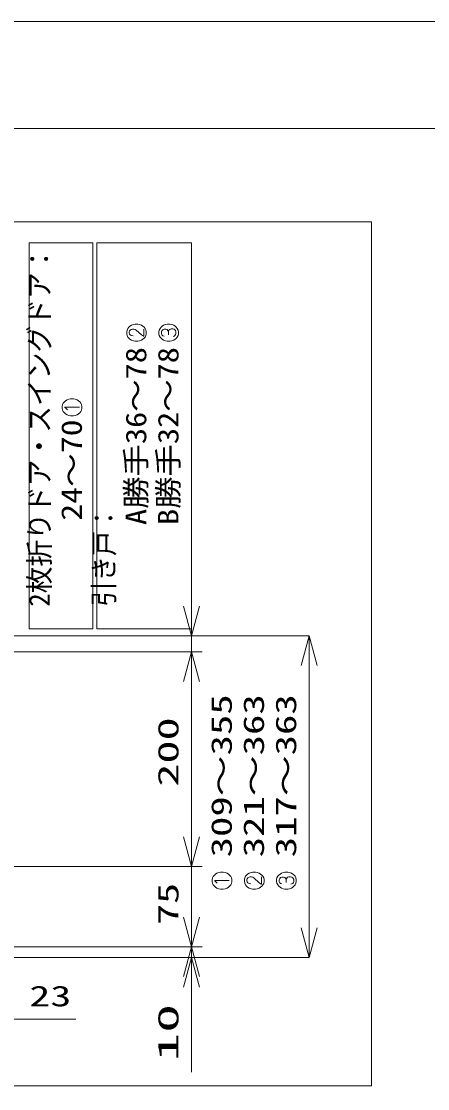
# Model space of a CAD drawing. Units: millimetres on the paper. Extents: x -305 to 305, y -152 to 152.
# Drawn here: x -43.9 to -6, y 49 to 148.5 of the extents above; entities that cross this region are included whole.
import ezdxf
from ezdxf.enums import TextEntityAlignment as Align

# ---------------------------------------------------------------- set-up
doc = ezdxf.new("R2010")
doc.units = ezdxf.units.MM
for name, color, linetype, lineweight in [('0-1_HV', 7, 'Continuous', 9), ('0-5_0', 7, 'Continuous', 9), ('0-6_図面枠', 3, 'Continuous', 9), ('0-7_DEFPOINTS', 7, 'Continuous', 9)]:
    doc.layers.add(name, color=color, linetype=linetype, lineweight=lineweight)
doc.styles.add('ＭＳ ゴシック', font='')
doc.styles.get('ＭＳ ゴシック').set_extended_font_data('MS Gothic')

# ---------------------------------------------------------------- blocks, each defined once
blk = doc.blocks.new('_OPEN30')
at = {"layer": '0-5_0'}
blk.add_line((0, 0), (-1, 0), dxfattribs=at)
blk.add_lwpolyline([(-1, 0.2679), (0, 0), (-1, -0.2679)], dxfattribs=at)

msp = doc.modelspace()

# ---------------------------------------------------------------- linework, layer by layer
at = {"layer": '0-1_HV'}
for p, q in [((-123.939, 129.811), (-11.246, 129.811)), ((-11.246, 129.811), (-11.246, 49.313)), ((-43.129, 127.872), (-43.129, 91.878)), ((-36.829, 127.872), (-36.829, 91.878)), ((-36.829, 127.872), (-28.021, 127.872)), ((-28.021, 127.872), (-28.021, 91.878)), ((-43.129, 91.878), (-37.221, 91.878)), ((-36.829, 91.878), (-28.021, 91.878)), ((-45.8, 89.739), (-27.021, 89.739)), ((-28.021, 86.969), (-28.021, 72.521)), ((-28.021, 72.521), (-28.021, 75.291)), ((-61.792, 69.751), (-27.021, 69.751)), ((-35.714, 69.751), (-27.021, 69.751)), ((-28.021, 69.751), (-28.021, 62.255)), ((-28.021, 65.025), (-28.021, 67.795)), ((-61.792, 62.255), (-27.021, 62.255)), ((-61.792, 62.255), (-27.021, 62.255)), ((-28.021, 62.255), (-28.021, 61.255)), ((-62.19, 61.255), (-27.021, 61.255)), ((-28.021, 61.255), (-28.021, 50.565)), ((-28.021, 59.485), (-28.021, 56.715)), ((-28.021, 58.485), (-28.021, 55.715)), ((-59.494, 55.505), (-38.794, 55.505)), ((-123.939, 49.313), (-11.246, 49.313))]:
    msp.add_line(p, q, dxfattribs=at)
msp.add_lwpolyline([(-43.129, 127.872), (-37.221, 127.872), (-37.221, 91.878)], dxfattribs=at)
at = {"layer": '0-5_0'}
for p, q in [((-28.021, 127.872), (-28.021, 91.238)), ((-28.021, 91.238), (-28.021, 94.008)), ((-28.021, 91.238), (-28.021, 93.778)), ((-46.037, 91.238), (-28.021, 91.238)), ((-46.037, 91.238), (-17.053, 91.238)), ((-28.021, 91.238), (-28.021, 89.739)), ((-17.053, 91.238), (-17.053, 61.255)), ((-17.053, 91.238), (-17.053, 88.468)), ((-45.8, 89.739), (-28.021, 89.739)), ((-28.021, 89.739), (-28.021, 87.199)), ((-28.021, 89.739), (-28.021, 86.969)), ((-17.053, 61.255), (-17.053, 64.025)), ((-62.19, 61.255), (-17.053, 61.255))]:
    msp.add_line(p, q, dxfattribs=at)
for points in [[(-34.024, 119.237), (-33.96, 119.078), (-33.865, 118.967), (-33.753, 118.871), (-33.61, 118.791), (-33.435, 118.728), (-33.275, 118.696), (-33.021, 118.696), (-32.861, 118.728), (-32.67, 118.791), (-32.543, 118.871), (-32.431, 118.967), (-32.336, 119.078), (-32.256, 119.221), (-32.224, 119.397), (-32.224, 119.572), (-32.256, 119.747), (-32.336, 119.891), (-32.431, 120.002), (-32.543, 120.098), (-32.67, 120.177), (-32.861, 120.241), (-33.021, 120.273), (-33.275, 120.273), (-33.435, 120.241), (-33.61, 120.177), (-33.753, 120.098), (-33.865, 120.002), (-33.96, 119.891), (-34.024, 119.731), (-34.056, 119.572), (-34.056, 119.397)], [(-31.024, 119.237), (-30.944, 119.078), (-30.849, 118.967), (-30.737, 118.871), (-30.61, 118.791), (-30.435, 118.728), (-30.275, 118.696), (-30.021, 118.696), (-29.845, 118.728), (-29.67, 118.791), (-29.543, 118.871), (-29.447, 118.951), (-29.336, 119.078), (-29.256, 119.237), (-29.224, 119.397), (-29.224, 119.572), (-29.256, 119.731), (-29.336, 119.891), (-29.447, 120.018), (-29.543, 120.098), (-29.67, 120.177), (-29.845, 120.241), (-30.021, 120.273), (-30.275, 120.273), (-30.435, 120.241), (-30.61, 120.177), (-30.737, 120.098), (-30.849, 120.002), (-30.944, 119.891), (-31.024, 119.731), (-31.056, 119.572), (-31.056, 119.397)], [(-40.056, 112.444), (-40.024, 112.268), (-39.96, 112.141), (-39.849, 112.014), (-39.753, 111.934), (-39.61, 111.838), (-39.435, 111.775), (-39.275, 111.743), (-39.021, 111.743), (-38.845, 111.775), (-38.67, 111.838), (-38.543, 111.918), (-38.431, 112.014), (-38.32, 112.141), (-38.256, 112.268), (-38.224, 112.444), (-38.224, 112.619), (-38.256, 112.794), (-38.32, 112.922), (-38.431, 113.049), (-38.543, 113.145), (-38.67, 113.224), (-38.845, 113.288), (-39.021, 113.32), (-39.275, 113.32), (-39.435, 113.288), (-39.61, 113.224), (-39.753, 113.129), (-39.849, 113.049), (-39.96, 112.922), (-40.024, 112.794), (-40.056, 112.619)], [(-26.088, 68.343), (-26.056, 68.167), (-25.993, 68.04), (-25.881, 67.913), (-25.786, 67.833), (-25.642, 67.737), (-25.467, 67.674), (-25.308, 67.642), (-25.053, 67.642), (-24.878, 67.674), (-24.702, 67.737), (-24.575, 67.817), (-24.463, 67.913), (-24.352, 68.04), (-24.288, 68.167), (-24.256, 68.343), (-24.256, 68.518), (-24.288, 68.693), (-24.352, 68.821), (-24.463, 68.948), (-24.575, 69.044), (-24.702, 69.123), (-24.878, 69.187), (-25.053, 69.219), (-25.308, 69.219), (-25.467, 69.187), (-25.642, 69.123), (-25.786, 69.028), (-25.881, 68.948), (-25.993, 68.821), (-26.056, 68.693), (-26.088, 68.518)], [(-23.056, 68.183), (-22.993, 68.024), (-22.897, 67.913), (-22.786, 67.817), (-22.642, 67.737), (-22.467, 67.674), (-22.308, 67.642), (-22.053, 67.642), (-21.894, 67.674), (-21.702, 67.737), (-21.575, 67.817), (-21.463, 67.913), (-21.368, 68.024), (-21.288, 68.167), (-21.256, 68.343), (-21.256, 68.518), (-21.288, 68.693), (-21.368, 68.836), (-21.463, 68.948), (-21.575, 69.044), (-21.702, 69.123), (-21.894, 69.187), (-22.053, 69.219), (-22.308, 69.219), (-22.467, 69.187), (-22.642, 69.123), (-22.786, 69.044), (-22.897, 68.948), (-22.993, 68.836), (-23.056, 68.677), (-23.088, 68.518), (-23.088, 68.343)], [(-20.056, 68.183), (-19.977, 68.024), (-19.881, 67.913), (-19.77, 67.817), (-19.642, 67.737), (-19.467, 67.674), (-19.308, 67.642), (-19.053, 67.642), (-18.878, 67.674), (-18.702, 67.737), (-18.575, 67.817), (-18.479, 67.897), (-18.368, 68.024), (-18.288, 68.183), (-18.256, 68.343), (-18.256, 68.518), (-18.288, 68.677), (-18.368, 68.836), (-18.479, 68.964), (-18.575, 69.044), (-18.702, 69.123), (-18.878, 69.187), (-19.053, 69.219), (-19.308, 69.219), (-19.467, 69.187), (-19.642, 69.123), (-19.77, 69.044), (-19.881, 68.948), (-19.977, 68.836), (-20.056, 68.677), (-20.088, 68.518), (-20.088, 68.343)]]:
    msp.add_lwpolyline(points, close=True, dxfattribs=at)
for points in [[(-33.451, 119.19), (-33.626, 119.221), (-33.721, 119.285), (-33.785, 119.365), (-33.817, 119.46), (-33.817, 119.54), (-33.785, 119.652), (-33.721, 119.731), (-33.626, 119.795), (-33.514, 119.827), (-33.387, 119.827), (-33.275, 119.795), (-33.18, 119.731), (-32.67, 119.285), (-32.495, 119.158), (-32.463, 119.158), (-32.463, 119.827)], [(-30.578, 119.174), (-30.69, 119.206), (-30.769, 119.285), (-30.817, 119.413), (-30.817, 119.556), (-30.769, 119.668), (-30.69, 119.763), (-30.562, 119.811), (-30.403, 119.811), (-30.291, 119.779), (-30.212, 119.699), (-30.164, 119.604), (-30.164, 119.301)], [(-30.164, 119.62), (-30.116, 119.715), (-30.036, 119.795), (-29.909, 119.843), (-29.75, 119.843), (-29.638, 119.811), (-29.559, 119.747), (-29.511, 119.683), (-29.463, 119.572), (-29.463, 119.413), (-29.495, 119.317), (-29.559, 119.221), (-29.638, 119.174), (-29.734, 119.142)], [(-39.578, 112.284), (-39.642, 112.364), (-39.737, 112.444), (-39.817, 112.507), (-39.817, 112.539), (-38.463, 112.539)], [(-27.278, 94.008), (-28.021, 91.238), (-28.763, 94.008)], [(-17.795, 88.468), (-17.053, 91.238), (-16.311, 88.468)], [(-28.763, 86.969), (-28.021, 89.739), (-27.278, 86.969)], [(-22.483, 68.136), (-22.658, 68.167), (-22.754, 68.231), (-22.817, 68.311), (-22.849, 68.406), (-22.849, 68.486), (-22.817, 68.598), (-22.754, 68.677), (-22.658, 68.741), (-22.547, 68.773), (-22.419, 68.773), (-22.308, 68.741), (-22.212, 68.677), (-21.702, 68.231), (-21.527, 68.104), (-21.495, 68.104), (-21.495, 68.773)], [(-19.61, 68.12), (-19.722, 68.152), (-19.802, 68.231), (-19.849, 68.359), (-19.849, 68.502), (-19.802, 68.613), (-19.722, 68.709), (-19.594, 68.757), (-19.435, 68.757), (-19.324, 68.725), (-19.244, 68.645), (-19.196, 68.55), (-19.196, 68.247)], [(-19.196, 68.566), (-19.148, 68.661), (-19.069, 68.741), (-18.941, 68.789), (-18.782, 68.789), (-18.671, 68.757), (-18.591, 68.693), (-18.543, 68.629), (-18.495, 68.518), (-18.495, 68.359), (-18.527, 68.263), (-18.591, 68.167), (-18.671, 68.12), (-18.766, 68.088)], [(-25.61, 68.183), (-25.674, 68.263), (-25.77, 68.343), (-25.849, 68.406), (-25.849, 68.438), (-24.495, 68.438)], [(-16.311, 64.025), (-17.053, 61.255), (-17.795, 64.025)]]:
    msp.add_lwpolyline(points, dxfattribs=at)
at = {"layer": '0-6_図面枠'}
msp.add_lwpolyline([(-291.017, -138.498), (108.983, -138.498), (108.983, 138.502), (-291.017, 138.502)], close=True, dxfattribs=at)
at = {"layer": '0-7_DEFPOINTS'}
msp.add_line((118.983, 148.502), (-301.017, 148.502), dxfattribs=at)

# ---------------------------------------------------------------- block references
at = {"layer": '0-1_HV', "xscale": 2.77, "yscale": 2.77}
for p, rotation in [((-28.021, 89.739), 90), ((-28.021, 69.751), 270), ((-28.021, 69.751), 270), ((-28.021, 62.255), 270), ((-28.021, 62.255), 90), ((-28.021, 61.255), 90)]:
    msp.add_blockref('_OPEN30', p, dxfattribs=dict(at, rotation=rotation))

# ---------------------------------------------------------------- texts
at = {"layer": '0-1_HV', "style": 'ＭＳ ゴシック'}
for s, height, width, p in [('200', 1.921, 1.65, (-28.651, 77.179)), ('75', 1.921, 1.5, (-28.651, 64.299)), ('10', 1.924, 2.05, (-28.651, 51.565))]:
    msp.add_text(s, height=height, rotation=90, dxfattribs=dict(at, width=width)).set_placement(p, align=Align.BOTTOM_LEFT)
at = {"layer": '0-1_HV', "style": 'ＭＳ ゴシック', "width": 1.5}
msp.add_text('23', height=1.921, dxfattribs=at).set_placement((-43.128, 56.135), align=Align.BOTTOM_LEFT)
at = {"layer": '0-5_0', "style": 'ＭＳ ゴシック'}
for s, height, width, p in [('2枚折りドア・スイングドア：', 1.924, 0.95, (-40.65, 93.961)), ('\u3000\u3000\u3000A勝手36～78', 1.924, 1.15, (-31.65, 92.513)), ('\u3000\u3000\u3000B勝手32～78', 1.924, 1.15, (-28.65, 92.513)), ('\u3000\u3000\u300024～70', 1.924, 1.2, (-37.65, 92.522)), ('引き戸：', 1.921, 0.9, (-34.65, 93.963)), ('309～355', 1.924, 1.45, (-23.683, 70.596)), ('321～363', 1.924, 1.45, (-20.683, 70.604)), ('317～363', 1.924, 1.45, (-17.683, 70.604))]:
    msp.add_text(s, height=height, rotation=90, dxfattribs=dict(at, width=width)).set_placement(p, align=Align.BOTTOM_LEFT)

doc.saveas('drawing.dxf')
